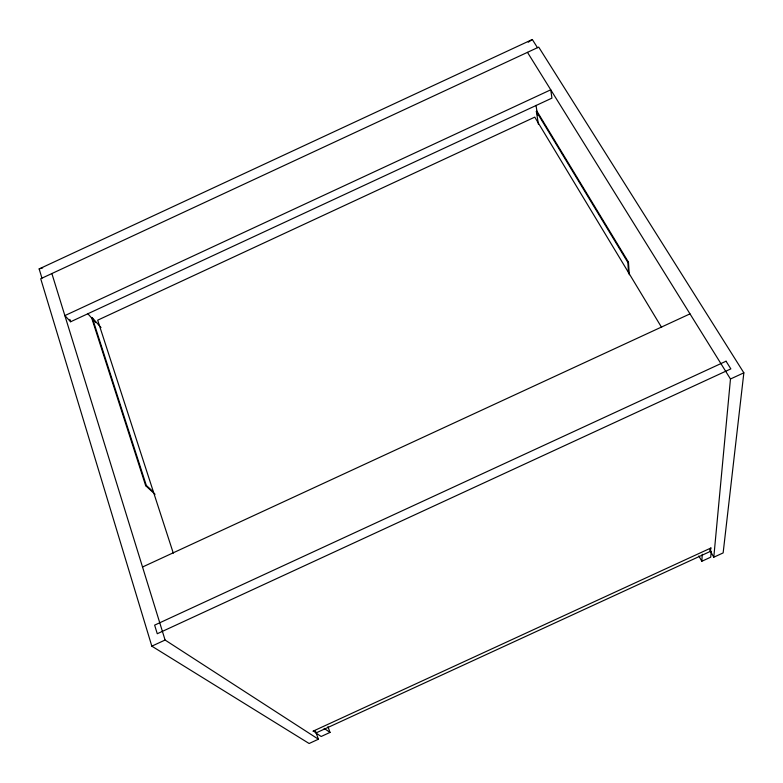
<?xml version="1.0" encoding="UTF-8"?>
<svg xmlns="http://www.w3.org/2000/svg" width="783" height="783" viewBox="0 0 783 783"><rect width="100%" height="100%" fill="white"/><g stroke="black" fill="none" stroke-linecap="round" stroke-linejoin="round"><path stroke-width="1.17" d="M711.228 551.281L710.719 557.173L701.822 561.274L702.273 554.276M710.758 548.08L710.475 551.34L316.126 732.898L313.337 731.048M315.51 731.175L318.407 739.221L309.119 743.498L151.824 646.161L40.716 278.738L538.714 47.117L743.85 372.825L723.14 552.915L713.793 557.212L730.47 379.001L527.468 52.344M528.251 42.223L532.313 39.502L537.471 47.694M41.949 278.161L39.15 268.921L532.313 39.502M70.617 321.764L551.927 98.129L550.743 89.81L64.862 315.608L70.617 321.764L69.893 319.444M101.007 327.548L92.296 317.79L91.709 318.064L145.677 485.695L155.063 494.288M538.44 124.37L536.355 111.48L536.942 111.215L628.465 262.148L629.297 274.745M145.677 485.695L146.304 485.411L153.488 491.988M628.563 273.296L627.839 262.442L628.465 262.148M142.526 567.009L689.989 313.875M151.824 646.161L165.086 640.034L318.407 739.221M730.47 379.001L743.85 372.825M313.034 731.195L711.081 547.924M327.94 726.702L330.025 732.418L321.177 736.49L316.146 733.172M39.15 268.921L42.674 267.903M324.133 728.366L330.025 732.418M87.608 313.484L95.771 322.596M536.355 111.48L627.839 262.442M661.615 327.421L534.769 117.127L97.689 320.178L173.307 553.18M709.594 549.774L713.793 557.212M698.847 555.94L701.822 561.274M92.296 317.79L146.304 485.411M51.874 273.551L165.086 640.034M536.003 105.372L537.559 115.013M726.056 361.208L154.633 625.137L157.266 633.741L730.852 368.881L726.056 361.208"/></g></svg>
